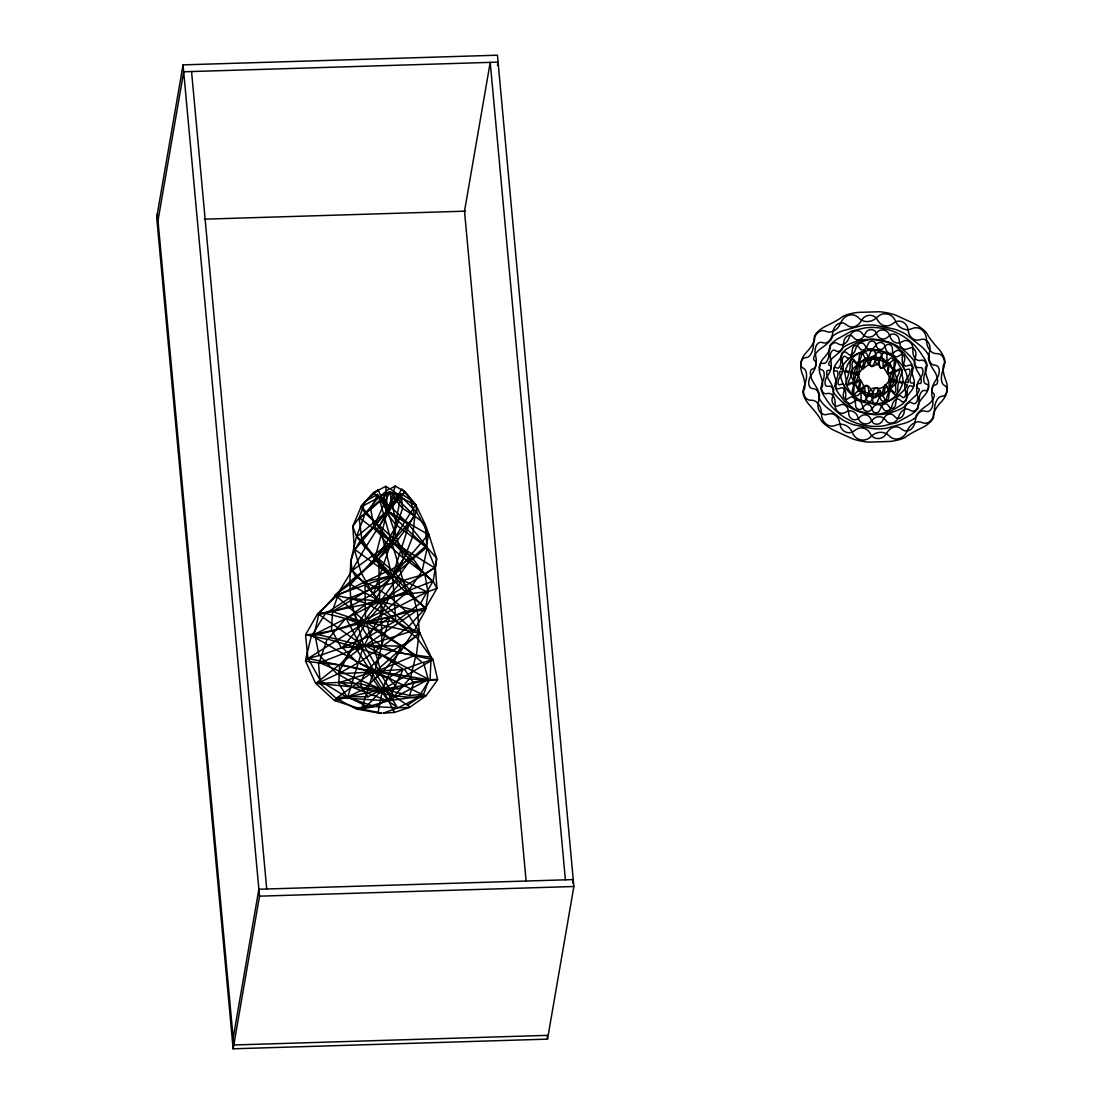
<?xml version="1.0" encoding="UTF-8"?>
<svg xmlns="http://www.w3.org/2000/svg" width="1104" height="1104" viewBox="0 0 1104 1104"><rect width="100%" height="100%" fill="white"/><g stroke="black" fill="none" stroke-linecap="round" stroke-linejoin="round"><path stroke-width="1.5" d="M311.273 636.263L305.877 658.508A2.139 0.897 -88.7 0 0 306.595 661.337L318.297 662.773M381.059 672.929L364.472 688.799M373.373 594.118L391.368 541.816L378.879 497.352M417.064 610.319L412.661 593.552M432.658 659.516L416.291 636.898M436.853 588.418L428.366 591.551M892.998 370.751L894.199 380.107L893.619 381.184L892.018 378.907L891.356 381.059L891.784 382.15L893.95 380.604L893.522 382.909L889.272 390.154L883.228 393.935L879.929 394.859L878.577 393.742L875.569 393.714L865.84 396.198L860.085 390.195L862.817 387.062A1.421 0.828 49.3 0 1 864.915 388.705L864.722 393.824A1.421 0.966 32.1 0 0 867.247 394.97L869.69 390.885A1.421 0.938 12.1 0 1 872.395 391.437L873.223 396.17A1.421 0.98 -7.8 0 0 876.01 396.088L877.652 391.271A1.421 0.856 -25.5 0 1 880.261 390.568L881.723 394.528A1.421 0.814 -43.7 0 0 884.028 393.231L885.38 386.607L886.333 386.262L888.099 389.464L889.106 387.863L889.01 379.831L890.252 381.984L890.335 381.266L887.851 372.959L887.975 374.394M363.589 645.44L350.009 598.313M424.874 574.508L427.883 591.551M393.479 695.575L364.458 646.033L382.067 645.992L380.908 601.528L406.493 592.31L391.892 542.561L396.543 525.297L389.698 491.901L375.263 523.365A3.202 2.042 -81.8 0 0 375.691 527.767L391.299 542.354L378.755 558.762L396.019 541.208L379.707 525.766L391.961 576.109L359.2 621.386C356.413 624.146 368.377 620.434 365.079 623.884L338.045 673.73L373.497 672.046L361.712 708.547L387.932 700.957M406.783 628.121L382.798 646.102L398.903 652.685M858.995 374.008L855.959 381.929L856.331 383.06L858.953 380.756L859.63 381.349L858.512 388.097A1.421 0.773 67.1 0 0 860.099 390.181C861.603 389.947 867.716 393.079 870.89 395.149C873.581 402.877 880.081 391.423 882.386 395.798M396.474 621.152L420.044 603.46L407.059 592.738L421.728 571.693L404.147 558.279L411.93 538.559A2.139 2.029 66.5 0 0 411.157 535.937L396.791 525.435L402.201 509.482A2.139 2.001 49.8 0 0 401.801 507.385L393.479 497.338L386.717 511.124A2.139 2.084 19.9 0 0 386.952 513.305L396.502 525.532L387.159 541.415A2.139 2.125 41.5 0 0 387.601 544.079L403.774 558.514L388.263 513.319A2.567 0.952 83.3 0 1 388.153 509.855L393.479 497.338M402.532 580.842L412.082 593.138M341.357 647.869L332.125 630.743L357.972 622.532L351.693 605.613L372.931 593.911L361.574 573.473L374.366 559.286L361.933 538.642L372.986 527.174A2.139 1.642 -72 0 0 373.718 524.855L370.972 510.586A2.139 1.863 -55.5 0 1 371.758 508.433L384.137 497.628L387.035 512.366L374.753 559.19L390.609 577.806L373.428 594.035L384.675 610.415L358.855 622.325L367.922 636.801L342.337 647.51L357.724 663.049L337.893 674.061L363.616 688.882M352.245 570.05L351.845 570.699L364.348 549.24A2.139 1.67 -68.6 0 0 364.334 546.577L356.661 536.351L364.568 515.264A2.139 1.049 -77.5 0 0 364.596 512.491L361.187 506.363L372.559 493.447L378.203 489.969L386.552 509.468A2.567 2.36 38.3 0 1 385.931 512.187L356.978 536.654L390.995 574.287L391.133 576.26L333.422 610.94L333.518 611.837L364.734 622.615L309.52 657.556L309.451 658.798L372.697 671.784L372.02 670.376L312.473 636.056L364.734 622.27L364.361 620.931L335.63 595.346L391.161 575.846L354.95 549.64L385.917 512.739A2.567 2.125 -56.9 0 0 386.386 509.717L377.527 494.44L366.266 500.747A2.139 1.145 -57.1 0 0 364.872 502.389L359.131 517.969L353.487 525.338A2.139 0.718 -82.7 0 0 352.921 527.947L354.453 549.723L350.782 561.37L349.747 584.375L339.19 592.048L332.304 611.368L318.973 613.589M415.684 636.884L390.361 617.384M428.656 679.871L428.269 679.098L413.876 682.093L409.515 695.52L384.302 689.379L428.559 679.954L424.309 692.663A2.139 1.173 -47.8 0 1 422.101 694.43L409.515 695.52M380.011 601.376L342.406 647.606M425.606 608.069L425.44 610.222L428.159 591.827M436.908 588.046L435.335 567.235L436.646 558.638L428.849 534.46M366.707 621.869L401.401 581.601C404.726 577.737 390.747 578.91 393.079 574.108L408.011 527.878A3.202 1.987 -89.9 0 0 406.962 523.475L388.774 511.801A2.567 1.725 -70.8 0 1 388.18 509.068L395.177 486.05L404.23 491.266A2.139 0.718 14.4 0 1 404.768 492.122L401.483 495.503A2.139 0.814 49.1 0 0 402.518 497.89L415.09 510.614A2.139 1.794 59.5 0 1 415.573 513.277L409.75 523.42A2.139 1.711 71 0 0 410.053 526.097L424.585 544.037A2.139 1.656 69.4 0 1 424.612 547.115L412.468 557.865L424.295 574.384L402.794 580.538M351.983 570.271L355.64 576.771L335.174 594.918M901.223 369.771L902.851 378.824A2.815 0.883 -88.8 0 1 902.879 382.15A2.815 0.883 -88.8 0 1 901.899 383.419L900.119 381.97A2.815 1.021 -72.9 0 0 898.725 382.978A2.815 1.021 -72.9 0 0 897.883 386.014L897.773 390.885A2.815 1.518 -61.9 0 1 896.393 393.907A2.815 1.518 -61.9 0 1 894.295 394.335L892.129 391.727A2.815 1.601 -43.7 0 0 889.865 391.782A2.815 1.601 -43.7 0 0 887.837 394.156L886.374 398.82A2.815 1.987 -28.9 0 1 883.918 400.973A2.815 1.987 -28.9 0 1 881.323 400.2L879.46 396.446A2.815 1.932 -7.8 0 0 876.962 395.301A2.815 1.932 -7.8 0 0 874.258 396.598L871.732 400.49A2.815 2.139 12.4 0 1 866.461 399.427L865.522 394.846A2.815 1.904 32.1 0 0 863.494 392.596A2.815 1.904 32.1 0 0 860.803 392.693L857.767 395.453A2.815 1.946 52.9 0 1 855.131 395.177A2.815 1.946 52.9 0 1 853.682 392.237L854.027 387.366A2.815 1.546 67.2 0 0 853.061 384.385A2.815 1.546 67.2 0 0 851.074 383.474L848.203 385.061A2.815 1.449 84.9 0 1 846.52 383.888A2.815 1.449 84.9 0 1 846.409 380.563L845.126 375.043A2.815 0.883 -88.8 0 1 845.098 371.717A2.815 0.883 -88.8 0 1 846.092 370.447L847.858 371.896A2.815 1.021 -72.9 0 0 849.252 370.889A2.815 1.021 -72.9 0 0 850.094 367.853L850.204 362.981A2.815 1.518 -61.9 0 1 851.584 359.959A2.815 1.518 -61.9 0 1 853.682 359.531L855.848 362.14A2.815 1.601 -43.7 0 0 858.112 362.084A2.815 1.601 -43.7 0 0 860.14 359.711L861.603 355.046A2.815 1.987 -28.9 0 1 864.059 352.894A2.815 1.987 -28.9 0 1 866.654 353.666L868.517 357.42A2.815 1.932 -7.8 0 0 871.015 358.565A2.815 1.932 -7.8 0 0 873.719 357.268L876.245 353.377A2.815 2.139 12.4 0 1 881.516 354.439L882.455 359.021A2.815 1.904 32.1 0 0 884.483 361.27A2.815 1.904 32.1 0 0 887.174 361.174L890.21 358.414A2.815 1.946 52.9 0 1 892.846 358.69A2.815 1.946 52.9 0 1 894.295 361.629L893.95 366.5A2.815 1.546 67.2 0 0 894.916 369.481A2.815 1.546 67.2 0 0 896.903 370.392L899.774 368.805A2.815 1.449 84.9 0 1 901.457 369.978A2.815 1.449 84.9 0 1 901.568 373.304L899.898 377.872A2.815 0.938 -84.3 0 0 899.512 380.99A2.815 0.938 -84.3 0 0 900.312 382.453L902.354 381.763A2.815 0.8 -68.6 0 1 902.686 383.295A2.815 0.8 -68.6 0 1 901.388 386.359C891.038 414.759 847.403 405.61 840.793 377.085A3.56 0.966 76 0 1 839.702 373.152A3.56 0.966 76 0 1 840.254 371.206L841.966 371.813A3.56 1.09 -88.5 0 0 843.056 370.116A3.56 1.09 -88.5 0 0 843.125 366.307L842.283 361.56A3.56 1.78 -78.9 0 1 842.987 357.517A3.56 1.78 -78.9 0 1 845.153 356.371L847.624 358.179A3.56 1.904 -61.6 0 0 850.052 357.448A3.56 1.904 -61.6 0 0 851.777 354.053L852.44 349.126A3.56 2.47 -49.6 0 1 854.8 345.787A3.56 2.47 -49.6 0 1 857.946 346.021L860.402 349.168A3.56 2.484 -28.6 0 0 863.494 349.844A3.56 2.484 -28.6 0 0 866.447 347.525L868.558 343.123A3.56 2.857 -10.5 0 1 871.981 341.108A3.56 2.857 -10.5 0 1 875.224 342.916L876.893 347.194A3.56 2.677 12.4 0 0 879.764 349.333A3.56 2.677 12.4 0 0 883.2 348.464L886.291 345.152A3.56 2.829 35.4 0 1 889.921 344.71A3.56 2.829 35.4 0 1 892.336 347.912L892.681 352.797A3.56 2.429 52.7 0 0 894.516 356.081A3.56 2.429 52.7 0 0 897.566 356.647L900.919 354.66A3.56 2.401 73.1 0 1 903.831 355.654A3.56 2.401 73.1 0 1 904.714 359.642L903.514 364.458A3.56 1.808 84.6 0 0 903.803 368.253A3.56 1.808 84.6 0 0 905.68 369.854L908.509 369.109A3.56 1.684 -78.3 0 1 909.958 370.985A3.56 1.684 -78.3 0 1 909.047 374.987L906.522 379.058A3.56 0.98 -68.9 0 0 905.114 382.605A3.56 0.98 -68.9 0 0 905.363 384.551L907.019 384.634A3.56 0.869 -53.4 0 1 906.674 386.607A3.56 0.869 -53.4 0 1 904.148 389.822C896.545 398.627 880.978 407.445 870.049 402.932C858.512 403.76 849.625 393.907 845.843 383.53M417.326 610.816L419.299 631.253M183.057 64.86L156.699 217.488L233.137 1048.8L547.515 1039.14L573.873 886.512L497.435 55.2L183.057 64.86L259.509 896.172L233.137 1048.8M157.996 220.607L183.692 71.788L498.07 62.128L497.49 65.509M233.165 1038.05L258.86 889.244L573.238 879.584L572.659 882.965M420.624 603.253L432.865 581.325M360.663 708.906L356.758 709.044L378.023 712.922L382.15 691.504L381.156 689.186L319.801 662.759L362.195 646.171L362.554 645.164L318.476 614.197L378.962 601.404L378.727 599.872L352.493 570.354L390.361 542.795L390.844 541.54L361.629 506.584L389.615 491.791L399.372 495.599A3.202 1.076 -87.9 0 1 400.034 500.167L392.072 541.967L432.299 581.325L381.956 601.018L382.122 601.777L416.456 610.802L365.631 645.288L431.402 659.364L431.126 660.675L384.951 688.22L384.178 689.655L410.191 707.002L425.813 695.906M435.1 567.442L426.71 547.184A2.139 1.076 73 0 1 426.392 544.783L428.725 534.322M414.028 630.729L399.91 652.795M381.874 646.406L358.621 662.883L381.059 672.736M351.997 570.175L350.934 560.377L356.482 536.544L353.142 527.339A2.139 0.842 -78.6 0 1 353.363 524.938L361.298 506.253M437.474 680.023L426.323 695.451M418.168 697.714L429.442 680.078M389.436 597.223L364.693 644.612L365.176 645.509L400.835 646.102L383.543 687.364L383.75 689.351L398.047 688.758L413.131 682.217L404.464 669.245L422.321 662.524L401.994 645.454M436.867 588.294L433.168 581.311L436.563 559.728A2.139 1.173 83.2 0 0 435.956 557.423L427.041 547.515L425.219 525.587A2.139 1.132 66.9 0 0 424.019 523.296L415.725 516.81A2.139 1.035 63.5 0 1 414.497 514.837L410.812 501.161A2.139 1.187 61.2 0 0 409.487 499.215L401.111 493.709L389.091 509.386A2.567 2.098 61.9 0 0 389.657 512.974L426.503 547.57L393.452 575.239L428.297 534.598L389.974 512.353A2.567 2.429 -1.9 0 1 389.077 508.985L401.787 489.251L406.3 493.088L415.904 504.956L425.468 525.007L428.711 534.115L416.884 512.629L415.849 504.997M890.707 378.548L885.339 385.696A1.766 0.925 -42.1 0 1 886.65 385.696L888.347 388.829A1.766 0.842 -59.1 0 0 889.631 388.594A1.766 0.842 -59.1 0 0 890.583 386.621L890.831 380.977L893.233 374.449A1.766 0.8 82.2 0 0 893.095 372.269A1.766 0.8 82.2 0 0 892.073 371.551C887.878 375.415 887.05 371.744 889.465 365.769A1.421 0.773 67.1 0 0 887.878 363.685C884.497 359.876 882.551 355.695 877.694 358.883C873.499 352.645 870.821 358.662 865.936 359.393M319.028 655.403L314.792 634.013M414.428 630.315L425.288 610.471M436.798 588.639L425.758 607.807M325.252 613.7L311.687 635.932M425.399 608.138L407.473 627.886M884.98 385.931L885.505 384.606M378.272 497.711L366.611 511.842A2.139 2.042 -54.2 0 0 366.818 514.74L379.293 525.946L366.418 545.983A2.139 1.808 -68.7 0 0 366.666 548.84L378.175 559.19L356.233 576.412M852.923 380.204C852.467 378.838 847.417 368.57 852.55 372.655C848.065 373.842 853.613 368.005 855.572 366.28C858.07 364.9 864.404 357.075 869.221 360.042C878.991 356.813 890.321 364.444 893.895 370.778M377.527 494.44L371.165 508.378A2.139 1.132 -57.1 0 1 369.964 509.855L359.2 518.287L361.67 538.352L354.577 550.013L361.27 573.183L349.899 584.54L351.1 605.682M390.802 569.595L365.038 581.78L391.865 575.57L374.794 559.107L385.337 544.231A2.139 2.029 -84.1 0 0 385.337 541.636L374.974 527.56A2.139 2.084 -55 0 1 375.112 524.897L385.462 513.056A2.139 1.946 -52 0 0 386.014 511.29L384.137 497.628M858.967 391.092L859.533 389.919L853.778 382.329M888.485 363.865C889.948 360.428 892.087 369.219 892.487 369.109M351.845 570.699L339.273 591.371L318.849 613.382M393.217 696.1L375.733 706.312M858.677 363.851C850.439 373.759 853.916 383.116 858.912 391.12M388.139 700.723L403.277 669.148L383.309 656.245L400.876 645.688L373.511 629.101L389.519 617.522L375.001 670.307L375.733 671.356L402.96 669.383L388.373 677.884L398.047 688.758M325.984 613.217L348.947 598.437M314.392 633.848L318.849 613.769M423.467 662.455L428.186 679.126L365.521 645.826L413.476 630.55L381.625 601.859L382.301 600.341L434.424 567.76L392.348 541.65L392.431 542.45L411.833 557.52L396.543 541.471L407.859 526.249A2.139 2.056 69 0 0 407.624 523.42L393.079 508.944A2.139 1.863 57.1 0 1 392.776 506.074L399.8 497.435A2.139 1.656 -10.1 0 0 399.482 495.296L390.112 488.906L395.177 486.05M317.29 614.252L305.753 634.4L311.231 636.014M345.524 618.668L327.985 639.216L354.246 646.958L340.57 664.58L366.266 670.142L361.077 681.541A2.139 1.987 25.1 0 0 362.581 684.383L381.598 689.269L387.697 678.298L367.439 670.045L381.818 656.19L355.391 646.903L372.586 629.156L346.421 618.626L366.569 603.791M334.498 700.557L335.864 698.252M417.105 698.308L398.475 707.54M846.754 384.095L846.492 380.576L848.079 375.995A2.815 0.938 -84.3 0 0 848.465 372.876A2.815 0.938 -84.3 0 0 847.665 371.413L845.623 372.103A2.815 0.8 -68.6 0 1 845.291 370.571A2.815 0.8 -68.6 0 1 846.589 367.508C856.732 338.956 901.071 348.616 907.184 376.781A3.56 0.966 76 0 1 908.275 380.714A3.56 0.966 76 0 1 907.723 382.66L906.011 382.053A3.56 1.09 -88.5 0 0 904.921 383.75A3.56 1.09 -88.5 0 0 904.852 387.559L905.694 392.306A3.56 1.78 -78.9 0 1 904.99 396.35A3.56 1.78 -78.9 0 1 902.824 397.495L900.353 395.687A3.56 1.904 -61.6 0 0 897.925 396.419A3.56 1.904 -61.6 0 0 896.2 399.814L895.537 404.74A3.56 2.47 -49.6 0 1 893.177 408.08A3.56 2.47 -49.6 0 1 890.031 407.845L887.575 404.699A3.56 2.484 -28.6 0 0 884.483 404.023A3.56 2.484 -28.6 0 0 881.53 406.341L879.419 410.743A3.56 2.857 -10.5 0 1 875.996 412.758A3.56 2.857 -10.5 0 1 872.753 410.95L871.084 406.672A3.56 2.677 12.4 0 0 868.213 404.533A3.56 2.677 12.4 0 0 864.777 405.403L861.686 408.715A3.56 2.829 35.4 0 1 858.056 409.156A3.56 2.829 35.4 0 1 855.641 405.955L855.296 401.069A3.56 2.429 52.7 0 0 853.461 397.785A3.56 2.429 52.7 0 0 850.411 397.219L847.058 399.206A3.56 2.401 73.1 0 1 844.146 398.213A3.56 2.401 73.1 0 1 843.263 394.225L844.463 389.408A3.56 1.808 84.6 0 0 844.174 385.613A3.56 1.808 84.6 0 0 842.297 384.013L839.468 384.758A3.56 1.684 -78.3 0 1 838.019 382.881A3.56 1.684 -78.3 0 1 838.93 378.879L841.455 374.808A3.56 0.98 -68.9 0 0 842.863 371.261A3.56 0.98 -68.9 0 0 842.614 369.316L840.958 369.233A3.56 0.869 -53.4 0 1 841.303 367.259A3.56 0.869 -53.4 0 1 843.829 364.044C850.563 354.991 860.154 352.618 870.021 349.278A4.402 3.229 -8.7 0 0 874.106 347.456L876.838 343.965A4.402 3.602 12.6 0 1 881.227 342.599A4.402 3.602 12.6 0 1 884.787 345.566L886.029 349.844A4.402 3.202 33.2 0 0 889.01 353.073A4.402 3.202 33.2 0 0 892.998 353.032L896.241 350.81A4.402 3.312 56 0 1 900.284 351.307A4.402 3.312 56 0 1 902.41 355.654L902.23 360.304A4.402 2.636 69.4 0 0 903.624 364.568A4.402 2.636 69.4 0 0 906.605 366.045L909.613 365.107A4.402 2.581 88.5 0 1 912.277 367.039A4.402 2.581 88.5 0 1 912.332 371.91L910.676 376.229A4.402 1.711 -82 0 0 910.069 380.687A4.402 1.711 -82 0 0 911.311 383.005L913.353 383.047A4.402 1.601 -65.5 0 1 913.974 385.572A4.402 1.601 -65.5 0 1 911.904 389.974L906.55 397.233L906.301 400.379L902.106 404.395L891.88 410.66L880.219 413.862A4.402 0.731 -2.8 0 1 876.134 414.373A4.402 0.731 -2.8 0 1 872.533 414.097L860.609 411.695A4.402 0.704 25.9 0 1 857.27 410.578A4.402 0.704 25.9 0 1 853.654 408.521L844.381 401.207L837.757 392.251A4.402 0.745 63.5 0 1 835.507 387.973A4.402 0.745 63.5 0 1 835.038 385.448L835.963 385.31A4.402 0.787 79.1 0 0 836.225 382.95A4.402 0.787 79.1 0 0 835.342 378.548L834.017 374.311A4.402 1.725 88 0 1 833.81 369.44A4.402 1.725 88 0 1 835.48 367.384L837.522 368.17A4.402 1.835 -75.2 0 0 839.675 366.528A4.402 1.835 -75.2 0 0 840.834 362.181L840.903 357.544A4.402 2.691 -65.4 0 1 842.835 353.073A4.402 2.691 -65.4 0 1 846.147 352.342L848.672 354.398A4.402 2.732 -45.9 0 0 852.095 354.205A4.402 2.732 -45.9 0 0 855.02 350.81L856.58 346.435A4.402 3.367 -31.8 0 1 860.195 343.247A4.402 3.367 -31.8 0 1 864.197 344.365L866.433 347.691A4.402 3.229 -8.7 0 0 870.145 349.278C879.364 349.609 888.61 352.038 895.344 358.414M361.146 506.419L365.01 501.575L378.203 489.969M858.705 363.713L857.822 364.817L865.536 358.013M317.717 613.783L336.651 595.939M331.448 630.688L332.552 611.547L350.92 605.792M416.236 636.622L419.617 632.868M389.533 491.873L359.683 518.08L390.374 541.208L390.719 542.699L350.354 584.278L378.7 600.673L378.962 601.804L315.509 633.889L362.471 645.688L362.002 646.972L316.71 682.672L317.428 683.445L381.087 689.752L380.935 691.104L366.556 706.16L357.089 708.658A2.139 0.731 20.7 0 1 354.798 708.23L336.113 698.308M365.534 621.966L364.982 581.808M305.518 660.882L307.919 658.605M889.024 380.066L890.666 378.506M364.085 582.194L337.424 595.484M885.077 385.917L885.229 385.793A1.766 0.925 -42.1 0 0 883.862 387.283L882.551 392.113A1.766 1.145 -26.8 0 1 879.308 392.996L877.915 388.898A1.766 1.132 -7.1 0 0 874.534 389.008L872.298 393.217A1.766 1.242 12.2 0 1 868.903 392.527L868.324 387.752A1.766 1.118 31.2 0 0 865.246 386.359L862.541 389.629A1.766 1.118 50.7 0 1 859.906 387.559L860.444 382.577A1.766 0.883 65.5 0 0 859.795 380.576A1.766 0.883 65.5 0 0 858.512 380.038L855.904 382.315A1.766 0.8 82.2 0 1 854.882 381.598A1.766 0.8 82.2 0 1 854.744 379.417L856.511 372.076L853.944 372.862L855.848 374.932L856.552 374.408L857.394 367.246A1.766 0.842 -59.1 0 1 858.346 365.272A1.766 0.842 -59.1 0 1 859.63 365.038L861.327 368.17A1.766 0.925 -42.1 0 0 862.762 368.17A1.766 0.925 -42.1 0 0 864.115 366.583L865.426 361.753A1.766 1.145 -26.8 0 1 868.669 360.87L870.062 364.969A1.766 1.132 -7.1 0 0 873.443 364.858L875.679 360.649A1.766 1.242 12.2 0 1 879.074 361.339L879.653 366.114A1.766 1.118 31.2 0 0 882.731 367.508L885.436 364.237A1.766 1.118 50.7 0 1 888.071 366.307L887.533 371.289A1.766 0.883 65.5 0 0 888.182 373.29A1.766 0.883 65.5 0 0 889.465 373.828L892.073 371.551L888.899 380.052M391.63 569.333L411.861 557.962L380.728 601.1L389.464 597.002M378.948 497.186L389.395 488.644L385.834 486.34L374.187 492.26A2.139 0.731 -10.5 0 0 373.69 493.129L378.286 497.324M408.094 704.89L422.86 694.802L426.061 695.603M383.543 713.06L397.192 708.037M425.054 574.204L434.948 567.677M409.267 707.498L394.473 712.411L383.612 713.156M402.077 645.385L415.546 637.063M349.885 598.009L375.236 587.659M320.464 683.279L338.238 682.438L346.09 695.52A2.139 1.421 26.9 0 0 348.353 696.665L367.977 696.79L381.418 689.779L347.815 696.914L363.478 689.269M321.623 681.403L336.941 674.268M401.621 580.842L376.423 587.287M390.457 617.039L405.458 611.174M367.646 603.322L389.188 597.029M341.26 647.924L319.705 655.61L337.093 674.02M317.455 614.031L318.587 613.645M885.449 384.551C879.929 391.713 876.742 385.765 870.835 389.174C869.497 387.159 866.778 383.461 864.639 386.331C862.583 385.834 860.527 377.292 860.182 380.949M320.891 681.679L315.689 683.224L319.718 683.321M423.591 662.359L432.533 659.709M418.25 697.907L425.854 695.755M308.32 658.439L318.89 655.569M335.023 700.543L346.656 697.383M366.832 621.938L389.326 617.371M888.43 363.906L885.16 366.804A1.421 0.828 49.3 0 1 883.062 365.162L883.255 360.042A1.421 0.966 32.1 0 0 880.73 358.897L878.287 362.981A1.421 0.938 12.1 0 1 875.582 362.429L874.754 357.696A1.421 0.98 -7.8 0 0 871.967 357.779L870.325 362.595A1.421 0.856 -25.5 0 1 867.716 363.299L866.254 359.338A1.421 0.814 -43.7 0 0 863.949 360.635L862.528 367.328L861.686 367.632L859.947 364.444L859.119 365.217L859.243 373.235L857.339 375.332L862.79 368.046L862.569 369.302L867.606 365.286L869.911 364.72M882.469 395.853L896.089 383.626L897.442 381.128L895.482 381.832L895.606 380.08L898.794 373.939A2.194 0.869 -81.7 0 0 899.305 371.289A2.194 0.869 -81.7 0 0 898.463 370.199L895.73 371.731A2.194 0.994 82.3 0 1 894.544 370.778A2.194 0.994 82.3 0 1 894.337 368.239L895.661 363.202A2.194 1.339 69.7 0 0 895.04 360.608A2.194 1.339 69.7 0 0 893.246 360.042L890.114 362.692A2.194 1.394 50.8 0 1 888.154 362.402A2.194 1.394 50.8 0 1 886.954 360.208L886.912 355.046A2.194 1.615 33.4 0 0 883.062 353.294L880.233 357.13A2.194 1.546 12.2 0 1 876.148 356.316L874.879 351.652A2.194 1.628 -8.9 0 0 870.642 351.776L868.738 356.537A2.194 1.421 -26.9 0 1 866.792 358.096A2.194 1.421 -26.9 0 1 864.818 357.613L862.804 353.915A2.194 1.38 -46.2 0 0 860.872 353.735A2.194 1.38 -46.2 0 0 859.312 355.888L858.705 361.077A2.194 1.049 -59.2 0 1 857.532 363.34A2.194 1.049 -59.2 0 1 856.014 363.74L853.916 361.243A2.194 0.938 -75.5 0 0 852.647 361.905A2.194 0.938 -75.5 0 0 852.109 364.541L852.55 373.069L849.183 379.928A2.194 0.869 -81.7 0 0 848.672 382.577A2.194 0.869 -81.7 0 0 849.528 383.668L852.247 382.136A2.194 0.994 82.3 0 1 853.433 383.088A2.194 0.994 82.3 0 1 853.64 385.627L852.316 390.664A2.194 1.339 69.7 0 0 852.937 393.259A2.194 1.339 69.7 0 0 854.731 393.824L857.863 391.175A2.194 1.394 50.8 0 1 859.823 391.465A2.194 1.394 50.8 0 1 861.023 393.659L861.079 398.82A2.194 1.615 33.4 0 0 864.915 400.573L867.744 396.736A2.194 1.546 12.2 0 1 871.829 397.55L873.098 402.215A2.194 1.628 -8.9 0 0 877.335 402.091L879.239 397.33A2.194 1.421 -26.9 0 1 881.185 395.77A2.194 1.421 -26.9 0 1 883.159 396.253L885.173 399.952A2.194 1.38 -46.2 0 0 887.105 400.131A2.194 1.38 -46.2 0 0 888.665 397.978L889.272 392.789A2.194 1.049 -59.2 0 1 890.445 390.526A2.194 1.049 -59.2 0 1 891.963 390.126L894.061 392.624A2.194 0.938 -75.5 0 0 895.33 391.961A2.194 0.938 -75.5 0 0 895.868 389.326L895.261 381.805L895.827 380.756L897.497 382.246L897.607 380.921L893.923 370.82M314.944 633.944L331.241 630.812M355.088 646.944L363.533 645.564M361.45 708.823L374.408 706.781M390.305 596.795L411.875 593.455M412.868 593.359L427.676 591.689M314.226 634.055L306.043 634.828L305.601 635.628L307.919 658.37M409.239 707.416L398.42 707.774M342.433 647.662L363.34 646.351L347.788 696.886M317.648 614.017L325.238 613.424M406.258 611.023L416.926 610.595M417.45 610.581L425.192 610.277M430.187 679.995L437.474 679.747M204.378 219.172L465.502 211.154M259.509 896.172L573.873 886.512M548.177 1035.331L233.8 1044.977L157.361 213.679M428.849 679.747L437.57 679.388L433.016 659.723M410.302 679.001L429.235 679.967M416.87 697.963L394.404 695.879L409.239 679.029L381.929 672.64L399.124 652.919M378.023 712.922L382.039 713.225L361.463 709.03M350.092 598.299L379.652 601.197L378.741 558.817L390.83 569.36M416.608 655.279L430.905 657.239M400.09 652.961L415.753 655.169M374.698 671.756L381.266 672.695M367.135 670.225L373.994 671.342L346.339 618.792L365.424 622.007M381.598 689.269L382.467 689.42M414.4 630.55L419.161 631.433M337.313 595.774L348.974 598.161M311.88 636.152L326.977 639.271M397.192 707.816L375.774 706.657M334.926 595.222L336.83 595.705M326.135 613.548L345.29 618.447M320.284 683.238L318.476 662.924M895.372 358.414L902.134 370.337L901.292 369.771M349.94 598.396L366.473 603.35M407.473 628.204L413.972 630.439M360.47 708.823L335.064 700.764M364.955 582.236L375.374 587.231M366.556 706.16L348.298 697.314A2.139 0.773 21.2 0 0 346.035 696.803L335.795 698.004L319.994 683.473M846.685 384.095L845.899 383.502M347.788 697.452L374.463 706.491M383.074 689.862L393.452 695.658M356.219 576.799L364.182 581.822M396.626 621.373L406.631 627.803M389.188 596.56L376.312 587.77M388.097 700.957L397.426 707.498L374.711 671.894M334.305 700.433L315.744 683.431M887.92 374.422C885.656 371.979 884.414 365.148 880.633 368.446C877.459 358.869 872.339 370.903 869.938 364.762M410.136 678.946L415.973 655.348M432.727 581.132L422.073 571.334L427.193 547.819M420.679 603.571L425.399 607.793M393.19 695.837L364.527 688.951M426.779 547.501L413.834 537.814A2.139 1.615 66.3 0 1 412.744 535.426L414.662 517.707A2.139 1.642 65.4 0 0 413.503 515.278L403.678 509.027A2.139 1.587 63 0 1 402.477 507.04L401.111 493.709M373.414 594.228L379.983 601.238M346.697 697.135L321.54 681.734M401.787 489.251L415.849 504.97M431.374 657.363L432.92 659.502M327.129 639.382L319.084 662.704L339.618 665.022L338.9 682.327L358.538 683.666A2.139 1.463 27.1 0 1 360.801 684.977L367.977 696.79M315.44 683.059L305.518 660.979M378.865 497.738L390.181 506.336A2.139 2.042 -53 0 1 390.554 509.11L379.707 525.587L387.035 511.745A2.567 0.704 86.6 0 0 387.297 509.399L385.834 486.34M387.973 700.723L367.135 670.335M431.084 657.377L430.049 679.816M405.554 610.843L390.126 597.098M858.829 373.994L857.642 371.91L860.14 380.935M416.429 655.114L419.23 631.695M382.439 689.365L355.088 647.082M367.494 603.695L389.56 617.177M431.236 657.156L419.837 632.978M394.473 712.411L383.033 690M391.534 569.843L401.842 580.442M419.589 632.62L406.175 611.23M381.887 646.199L368.888 636.511L395.729 620.862L366.638 622.877L381.28 672.584M893.274 371.068L893.44 371.468M419.327 631.488L419.713 632.73M320.905 681.458L308.209 658.688M865.591 358.069L865.84 359.311M565.386 879.819L490.217 62.362L464.508 211.181L526.097 880.951M547.198 1035.704L547.515 1039.14M191.558 71.539L266.726 888.996M392.348 541.512L412.91 518.328A3.202 2.953 55.9 0 0 412.579 513.94L389.767 491.86L415.408 505.066L392.348 541.512M392.638 576.619L395.756 620.834L385.31 610.484L406.465 592.876L391.064 577.709L403.774 558.472L392.638 576.619M337.382 697.562L387.821 700.888L339.811 682.451L372.641 671.922L337.382 697.562M418.899 633.061L376.05 671.053L426.282 679.415L426.82 680.34L388.249 700.792L424.626 695.699L375.926 671.701L415.449 655.045L368.336 623.622L367.756 622.201L418.899 633.116M393.314 575.764L424.681 608.028L367.825 622.173L427.193 591.868L393.314 575.764M907.157 391.685L907.074 396.322A4.402 2.691 -65.4 0 1 905.142 400.793A4.402 2.691 -65.4 0 1 901.83 401.525L899.305 399.469A4.402 2.732 -45.9 0 0 895.882 399.662A4.402 2.732 -45.9 0 0 892.957 403.057L891.397 407.431A4.402 3.367 -31.8 0 1 887.782 410.619A4.402 3.367 -31.8 0 1 883.78 409.501L881.544 406.175A4.402 3.229 -8.7 0 0 877.832 404.588A4.402 3.229 -8.7 0 0 873.871 406.41L871.139 409.901A4.402 3.602 12.6 0 1 866.75 411.268A4.402 3.602 12.6 0 1 863.19 408.301L861.948 404.023A4.402 3.202 33.2 0 0 858.967 400.793A4.402 3.202 33.2 0 0 854.979 400.835L851.736 403.057A4.402 3.312 56 0 1 847.693 402.56A4.402 3.312 56 0 1 845.567 398.213L845.747 393.562A4.402 2.636 69.4 0 0 844.353 389.298A4.402 2.636 69.4 0 0 841.372 387.821L838.364 388.76A4.402 2.581 88.5 0 1 835.7 386.828A4.402 2.581 88.5 0 1 835.645 381.956L837.301 377.637A4.402 1.711 -82 0 0 837.908 373.18A4.402 1.711 -82 0 0 836.666 370.861L834.624 370.82A4.402 1.601 -65.5 0 1 834.003 368.294A4.402 1.601 -65.5 0 1 836.073 363.892L841.427 356.633L841.676 353.487L845.871 349.471L856.097 343.206L867.758 340.004A4.402 0.731 -2.8 0 1 871.843 339.494A4.402 0.731 -2.8 0 1 875.444 339.77L887.368 342.171A4.402 0.704 25.9 0 1 890.707 343.289A4.402 0.704 25.9 0 1 894.323 345.345L903.596 352.659L910.22 361.615A4.402 0.745 63.5 0 1 912.47 365.893A4.402 0.745 63.5 0 1 912.939 368.419L912.014 368.557A4.402 0.787 79.1 0 0 911.752 370.916A4.402 0.787 79.1 0 0 912.635 375.319L913.96 379.555A4.402 1.725 88 0 1 914.167 384.427A4.402 1.725 88 0 1 912.497 386.483L910.455 385.696A4.402 1.835 -75.2 0 0 908.302 387.338A4.402 1.835 -75.2 0 0 907.157 391.685M828.994 350.768L828.869 354.784A6.872 3.215 -77.4 0 1 824.095 363.423L822.107 363.257A6.872 3.188 84.8 0 0 819.472 366.569A6.872 3.188 84.8 0 0 819.941 373.538L821.21 377.209A6.872 1.601 77.3 0 1 822.107 386.993L821.238 387.67A6.872 1.739 61 0 0 821.79 391.727A6.872 1.739 61 0 0 825.281 397.771C835.107 414.373 852.73 425.04 872.008 426.268A6.872 0.718 -2.4 0 0 883.117 425.937L896.503 422.749L910.496 414.911A6.872 1.587 -38.6 0 0 916.044 410.674A6.872 1.587 -38.6 0 0 918.28 407.183L917.866 406.258A6.872 1.408 -54.7 0 1 922.64 397.606L925.166 394.694A6.872 3.008 -62.3 0 0 928.312 388.442A6.872 3.008 -62.3 0 0 927.332 384.413L925.538 383.819A6.872 3.022 -79.9 0 1 924.641 374.035L926.021 370.282A6.872 4.457 -87.7 0 0 925.994 363.285A6.872 4.457 -87.7 0 0 921.992 360.18L919.232 360.497A6.872 4.444 71.5 0 1 912.898 352.19L912.856 348.188A6.872 5.548 59.6 0 0 909.724 341.936A6.872 5.548 59.6 0 0 903.693 340.998L900.629 342.544A6.872 5.285 34.4 0 1 890.569 337.948L889.162 334.36A6.872 5.975 12.9 0 0 883.849 330.124A6.872 5.975 12.9 0 0 877.349 331.973L874.727 334.76A6.872 5.341 -9.7 0 1 863.632 335.105L861.327 332.47A6.872 5.644 -35.2 0 0 855.296 330.993A6.872 5.644 -35.2 0 0 850.011 335.561L848.465 339.245A6.872 4.582 -48 0 1 839.302 344.434L836.777 343.054A6.872 4.623 -69.3 0 0 831.74 344.338A6.872 4.623 -69.3 0 0 828.994 350.768M919.108 399.082L918.983 403.098A6.872 4.623 -69.3 0 1 916.237 409.529A6.872 4.623 -69.3 0 1 911.2 410.812L908.675 409.432A6.872 4.582 -48 0 0 899.512 414.621L897.966 418.306A6.872 5.644 -35.2 0 1 892.681 422.873A6.872 5.644 -35.2 0 1 886.65 421.397L884.345 418.761A6.872 5.341 -9.7 0 0 873.25 419.106L870.628 421.894A6.872 5.975 12.9 0 1 864.128 423.743A6.872 5.975 12.9 0 1 858.815 419.506L857.408 415.918A6.872 5.285 34.4 0 0 847.348 411.323L844.284 412.868A6.872 5.548 59.6 0 1 838.253 411.93A6.872 5.548 59.6 0 1 835.121 405.679L835.079 401.677A6.872 4.444 71.5 0 0 828.745 393.369L825.985 393.686A6.872 4.457 -87.7 0 1 821.983 390.581A6.872 4.457 -87.7 0 1 821.956 383.585L823.336 379.831A6.872 3.022 -79.9 0 0 822.439 370.047L820.658 369.454A6.872 3.008 -62.3 0 1 819.665 365.424A6.872 3.008 -62.3 0 1 822.811 359.173L825.337 356.261A6.872 1.408 -54.7 0 0 830.111 347.608L829.697 346.684A6.872 1.587 -38.6 0 1 831.933 343.192A6.872 1.587 -38.6 0 1 837.481 338.956L851.474 331.117L864.86 327.929A6.872 0.718 -2.4 0 1 875.969 327.598C895.247 328.826 912.87 339.494 922.696 356.095A6.872 1.739 61 0 1 926.187 362.14A6.872 1.739 61 0 1 926.739 366.197L925.87 366.873A6.872 1.601 77.3 0 0 926.767 376.657L928.036 380.328A6.872 3.188 84.8 0 1 928.505 387.297A6.872 3.188 84.8 0 1 925.87 390.609L923.882 390.443A6.872 3.215 -77.4 0 0 919.108 399.082M813.62 341.923L813.469 345.221A10.833 5.617 -79.9 0 1 806.679 357.53L804.885 357.765A10.474 5.63 80.9 0 0 801.794 372.448L802.898 375.484A10.833 3.174 75.2 0 1 804.181 389.408L803.45 390.388A10.474 3.56 58.2 0 0 809.204 404.795L811.233 407.045A10.833 1.007 50.6 0 1 820.244 418.858L820.81 420.017A10.474 2.029 35.2 0 0 833.865 430.284L852.316 438.716A10.474 1.408 11.3 0 0 869.165 442.111L889.507 441.476A10.474 1.891 -12.8 0 0 905.666 437.074L906.715 436.246A10.833 0.8 -28 0 1 919.77 428.863L922.447 427.565A10.474 3.34 -35.9 0 0 933.556 416.553L933.349 415.38A10.833 2.884 -52.7 0 1 940.139 403.084L942.292 400.711A10.474 5.368 -58.6 0 0 945.383 386.027L943.906 385.117A10.833 5.327 -77.4 0 1 942.623 371.192L943.727 368.087A10.474 7.438 -83 0 0 937.972 353.68L935.585 353.57A10.833 7.493 74.1 0 1 926.573 341.743L926.38 338.459A10.474 8.97 64.6 0 0 913.312 328.192L910.593 329.171A10.833 8.777 36 0 1 896.269 322.63L894.875 319.76A10.474 9.591 13.4 0 0 878.011 316.379L875.638 318.476A10.833 8.86 -11 0 1 859.85 318.959L857.67 317A10.474 9.108 -40 0 0 841.524 321.402L840.089 324.355A10.833 7.7 -50.6 0 1 827.048 331.738L824.729 330.91A10.474 7.659 -74.1 0 0 813.62 341.923M934.508 408.646L934.357 411.944A10.474 7.659 -74.1 0 1 923.248 422.956L920.929 422.128A10.833 7.7 -50.6 0 0 907.888 429.511L906.453 432.464A10.474 9.108 -40 0 1 890.307 436.867L888.127 434.907A10.833 8.86 -11 0 0 872.339 435.39L869.966 437.501A10.474 9.591 13.4 0 1 853.102 434.107L851.708 431.236A10.833 8.777 36 0 0 837.384 424.695L834.665 425.675A10.474 8.97 64.6 0 1 821.597 415.408L821.404 412.123A10.833 7.493 74.1 0 0 812.392 400.31L810.005 400.186A10.474 7.438 -83 0 1 804.25 385.779L805.354 382.674A10.833 5.327 -77.4 0 0 804.071 368.75L802.594 367.839A10.474 5.368 -58.6 0 1 805.685 353.156L807.838 350.782A10.833 2.884 -52.7 0 0 814.628 338.486L814.421 337.327A10.474 3.34 -35.9 0 1 825.53 326.301L828.221 325.004A10.833 0.8 -28 0 0 841.262 317.621L842.324 316.793A10.474 1.891 -12.8 0 1 858.47 312.391L878.812 311.77A10.474 1.408 11.3 0 1 895.675 315.151L914.112 323.582A10.474 2.029 35.2 0 1 927.167 333.85L927.733 335.009A10.833 1.007 50.6 0 0 936.744 346.822L938.773 349.071A10.474 3.56 58.2 0 1 944.527 363.478L943.796 364.458A10.833 3.174 75.2 0 0 945.079 378.382L946.183 381.418A10.474 5.63 80.9 0 1 943.092 396.101L941.298 396.336A10.833 5.617 -79.9 0 0 934.508 408.646M842.752 348.022L840.724 351.169L833.341 357.365A5.534 1.78 -50.7 0 0 829.532 361.877A5.534 1.78 -50.7 0 0 829.076 365.093L830.539 365.81A5.534 1.822 -66.8 0 1 828.856 373.801L826.468 377.54A5.534 2.995 -74.9 0 0 825.033 383.281A5.534 2.995 -74.9 0 0 827.269 386.303L830.001 386.221A5.534 3.077 86.9 0 1 833.134 394.073L832.154 398.516A5.534 4.057 77 0 0 833.423 404.285A5.534 4.057 77 0 0 837.812 405.941L841.165 404.616A5.534 4.016 54.6 0 1 848.272 410.205L848.879 414.649A5.534 4.692 37.7 0 0 852.467 419.272A5.534 4.692 37.7 0 0 857.891 418.761L861.051 416.042A5.534 4.388 12.5 0 1 870.242 417.892L872.174 421.645A5.534 4.72 -12.4 0 0 877.045 424.212A5.534 4.72 -12.4 0 0 882.11 421.328L884.318 417.45A5.534 4.099 -30.5 0 1 893.122 415.063L895.799 417.602A5.534 4.154 -53.4 0 0 900.588 417.795A5.534 4.154 -53.4 0 0 903.997 412.951L904.742 408.48A5.534 3.215 -63.9 0 1 910.8 402.477L913.408 403.622A5.534 3.133 -82.5 0 0 916.762 401.732A5.534 3.133 -82.5 0 0 917.672 395.881L916.844 391.506A5.534 1.987 89.4 0 1 918.528 383.502L920.281 383.447A5.534 1.932 73.1 0 0 921.26 380.328A5.534 1.932 73.1 0 0 919.48 374.684L917.383 371.082A5.534 0.731 64.6 0 1 914.25 363.23L914.595 362.471A5.534 0.869 49.2 0 0 912.87 359.324A5.534 0.869 49.2 0 0 908.937 355.033C894.254 339.701 870.421 334.912 850.949 343.385A5.534 0.759 -26.7 0 0 845.719 345.814A5.534 0.759 -26.7 0 0 842.752 348.022M905.349 405.03L905.225 405.844A5.534 0.759 -26.7 0 1 902.258 408.052A5.534 0.759 -26.7 0 1 897.028 410.481C877.556 418.954 853.723 414.166 839.04 398.834A5.534 0.869 49.2 0 1 835.107 394.542A5.534 0.869 49.2 0 1 833.382 391.396L833.727 390.637A5.534 0.731 64.6 0 0 830.594 382.784L828.497 379.183A5.534 1.932 73.1 0 1 826.717 373.538A5.534 1.932 73.1 0 1 827.696 370.42L829.449 370.364A5.534 1.987 89.4 0 0 831.133 362.36L830.305 357.986A5.534 3.133 -82.5 0 1 831.215 352.135A5.534 3.133 -82.5 0 1 834.569 350.244L837.177 351.389A5.534 3.215 -63.9 0 0 843.235 345.4L843.98 340.915A5.534 4.154 -53.4 0 1 847.403 336.071A5.534 4.154 -53.4 0 1 852.191 336.265L854.855 338.804A5.534 4.099 -30.5 0 0 863.659 336.416L865.867 332.539A5.534 4.72 -12.4 0 1 870.932 329.654A5.534 4.72 -12.4 0 1 875.803 332.221L877.749 335.975A5.534 4.388 12.5 0 0 886.926 337.824L890.086 335.105A5.534 4.692 37.7 0 1 895.51 334.595A5.534 4.692 37.7 0 1 899.098 339.218L899.705 343.661A5.534 4.016 54.6 0 0 906.812 349.25L910.165 347.926A5.534 4.057 77 0 1 914.554 349.582A5.534 4.057 77 0 1 915.823 355.35L914.843 359.794A5.534 3.077 86.9 0 0 917.99 367.646L920.708 367.563A5.534 2.995 -74.9 0 1 922.944 370.585A5.534 2.995 -74.9 0 1 921.509 376.326L919.121 380.066A5.534 1.822 -66.8 0 0 917.452 388.056L918.901 388.774A5.534 1.78 -50.7 0 1 918.445 391.989A5.534 1.78 -50.7 0 1 914.636 396.502L905.363 404.961M818.864 399.938L818.119 403.774A8.487 6.679 81.9 0 0 826.358 414.58L829.449 413.821A8.487 6.541 57.1 0 1 839.468 421.7L840.227 425.495A8.487 7.59 41.2 0 0 853.323 431.471L856.304 429.401A8.487 7.093 12.7 0 1 869.234 431.995L871.222 435.073A8.487 7.645 -15.3 0 0 885.67 434.631L887.809 431.429A8.487 6.665 -32.8 0 1 900.188 428.048L902.824 429.953A8.487 6.831 -58.4 0 0 914.747 423.205L915.52 419.368A8.487 5.354 -66.6 0 1 924.034 410.923L926.532 411.502A8.487 5.354 -86.7 0 0 932.742 400.241L932.011 396.46A8.487 3.533 87 0 1 934.384 385.199L936.013 384.661A8.487 3.629 69.9 0 0 934.853 371.924L932.866 368.833A8.487 1.67 62.7 0 1 928.45 357.779L928.726 356.62A8.487 2.111 47.1 0 0 920.488 345.814L906.632 334.898A8.487 1.201 23.4 0 0 893.522 328.923L875.624 325.321A8.487 1.145 -0.9 0 0 861.175 325.763L844.036 330.441A8.487 1.96 -24.7 0 0 832.099 337.189L831.795 338.335A8.487 1.477 -40.2 0 1 823.28 346.794L820.313 348.892A8.487 3.422 -47.6 0 0 814.103 360.139L815.304 361.256A8.487 3.298 -64.4 0 1 812.93 372.517L810.833 375.733A8.487 5.161 -70.7 0 0 812.006 388.47L814.435 388.884A8.487 5.147 89.7 0 1 818.864 399.938M929.858 350.092L929.113 353.929A8.487 5.147 89.7 0 0 933.542 364.982L935.971 365.396A8.487 5.161 -70.7 0 1 937.144 378.134L935.047 381.349A8.487 3.298 -64.4 0 0 932.673 392.61L933.874 393.728A8.487 3.422 -47.6 0 1 927.664 404.975L924.697 407.072A8.487 1.477 -40.2 0 0 916.182 415.532L915.878 416.677A8.487 1.96 -24.7 0 1 903.941 423.425L886.802 428.104A8.487 1.145 -0.9 0 1 872.353 428.545L854.455 424.943A8.487 1.201 23.4 0 1 841.345 418.968L827.489 408.052A8.487 2.111 47.1 0 1 819.251 397.247L819.527 396.088A8.487 1.67 62.7 0 0 815.111 385.034L813.124 381.943A8.487 3.629 69.9 0 1 811.964 369.205L813.593 368.667A8.487 3.533 87 0 0 815.966 357.406L815.235 353.625A8.487 5.354 -86.7 0 1 821.445 342.364L823.943 342.944A8.487 5.354 -66.6 0 0 832.457 334.498L833.23 330.662A8.487 6.831 -58.4 0 1 845.167 323.914L847.789 325.818A8.487 6.665 -32.8 0 0 860.182 322.437L862.307 319.235A8.487 7.645 -15.3 0 1 876.755 318.794L878.743 321.871A8.487 7.093 12.7 0 0 891.673 324.466L894.654 322.396A8.487 7.59 41.2 0 1 907.75 328.385L908.509 332.166A8.487 6.541 57.1 0 0 918.528 340.046L921.619 339.287A8.487 6.679 81.9 0 1 929.858 350.092"/></g></svg>
